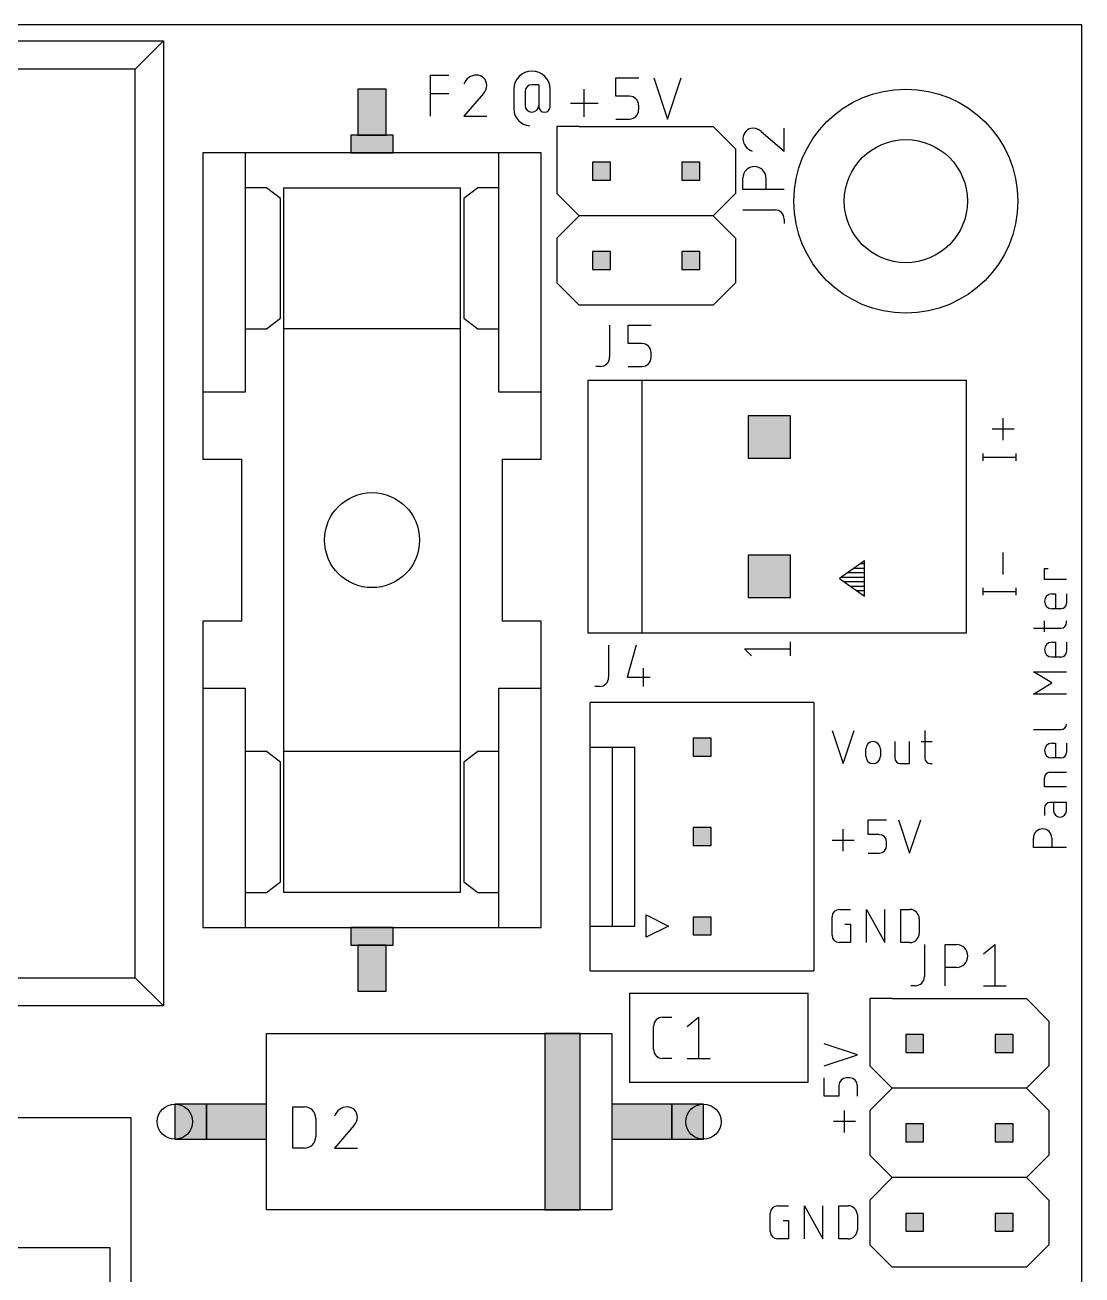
# Model space of a CAD drawing. Extents: x 0 to 3.54, y 0 to 3.31.
# Drawn here: x 2.362 to 3.543, y 1.91 to 3.307 of the extents above; entities that cross this region are included whole.
import ezdxf

# ---------------------------------------------------------------- set-up
doc = ezdxf.new("R2010")
doc.units = 0
doc.layers.add('DRAWING', color=7, linetype='Continuous')

# ---------------------------------------------------------------- blocks, each defined once
blk = doc.blocks.new('RECT')
at = {"linetype": 'Continuous'}
blk.add_hatch(color=7, dxfattribs=at).paths.add_polyline_path([(-0.01969, -0.01969), (0.01969, -0.01969), (0.01969, 0.01969), (-0.01969, 0.01969)])
blk.add_lwpolyline([(-0.01969, -0.01969), (0.01969, -0.01969), (0.01969, 0.01969), (-0.01969, 0.01969)], close=True, dxfattribs=at)

msp = doc.modelspace()

# ---------------------------------------------------------------- linework, layer by layer
at = {"layer": 'DRAWING'}
for p, q in [((3.5433, 3.3071), (0, 3.3071)), ((3.5433, 0), (3.5433, 3.3071)), ((0.4461, 3.2894), (2.5169, 3.2894)), ((2.5169, 3.2894), (2.4854, 3.2579)), ((2.5169, 3.2894), (2.5169, 2.2106)), ((2.4854, 3.2579), (0.4776, 3.2579)), ((2.4854, 2.2421), (2.4854, 3.2579)), ((2.8152, 3.2051), (2.8152, 3.2511)), ((2.8152, 3.2511), (2.8357, 3.2511)), ((3.0224, 3.2276), (3.0224, 3.248)), ((3.0224, 3.248), (3.048, 3.248)), ((3.0649, 3.248), (3.0802, 3.202)), ((3.0802, 3.202), (3.0955, 3.248)), ((2.8152, 3.2307), (2.8357, 3.2307)), ((2.8744, 3.2307), (2.8526, 3.2051)), ((2.9083, 3.2352), (2.9083, 3.2135)), ((2.921, 3.2327), (2.921, 3.2173)), ((2.9364, 3.2403), (2.9287, 3.2403)), ((2.9364, 3.2403), (2.9364, 3.2161)), ((2.9491, 3.2161), (2.9491, 3.2352)), ((2.9872, 3.2046), (2.9872, 3.2352)), ((3.0377, 3.2276), (3.0224, 3.2276)), ((2.9719, 3.2199), (3.0025, 3.2199)), ((3.048, 3.2122), (3.048, 3.2173)), ((2.8526, 3.2051), (2.8782, 3.2051)), ((3.0224, 3.202), (3.0377, 3.202)), ((2.9813, 3.1938), (2.9563, 3.1938)), ((2.9563, 3.1938), (2.9563, 3.1188)), ((2.9813, 3.1938), (3.1312, 3.1938)), ((3.1312, 3.1938), (3.1563, 3.1687)), ((3.1849, 3.1879), (3.2105, 3.1662)), ((3.2105, 3.1662), (3.2105, 3.1918)), ((2.6083, 3.1643), (2.561, 3.1643)), ((2.561, 3.1643), (2.561, 2.8966)), ((2.939, 3.1643), (2.6083, 3.1643)), ((2.6083, 3.1643), (2.6083, 3.125)), ((2.8917, 2.8966), (2.8917, 3.1643)), ((2.939, 2.8966), (2.939, 3.1643)), ((3.1563, 3.1687), (3.1563, 3.1188)), ((3.1645, 3.1234), (3.1645, 3.1361)), ((3.1901, 3.1361), (3.1901, 3.1234)), ((2.6083, 3.125), (2.6083, 2.9675)), ((2.6319, 3.125), (2.6083, 3.125)), ((2.6476, 3.1131), (2.6319, 3.125)), ((2.6516, 3.125), (2.8484, 3.125)), ((2.6516, 2.9675), (2.6516, 3.125)), ((2.6516, 2.9675), (2.6516, 3.125)), ((2.8484, 3.125), (2.8484, 2.9675)), ((2.8484, 3.125), (2.8484, 2.9675)), ((2.8681, 3.125), (2.8524, 3.1131)), ((2.8917, 3.125), (2.8681, 3.125)), ((2.9563, 3.1188), (2.9813, 3.0937)), ((3.1563, 3.1188), (3.1312, 3.0937)), ((3.2105, 3.1234), (3.1645, 3.1234)), ((2.6476, 2.9793), (2.6476, 3.1131)), ((2.8524, 3.1131), (2.8524, 2.9793)), ((2.9813, 3.0937), (2.9563, 3.0688)), ((3.1312, 3.0937), (2.9813, 3.0937)), ((3.1312, 3.0937), (3.1563, 3.0688)), ((3.1645, 3.1004), (3.2003, 3.1004)), ((3.2105, 3.0902), (3.2105, 3.0851)), ((2.9563, 3.0688), (2.9563, 3.0188)), ((3.1563, 3.0688), (3.1563, 3.0188)), ((2.9563, 3.0188), (2.9813, 2.9938)), ((3.1563, 3.0188), (3.1312, 2.9938)), ((3.1312, 2.9938), (2.9813, 2.9938)), ((2.6319, 2.9675), (2.6476, 2.9793)), ((2.8524, 2.9793), (2.8681, 2.9675)), ((2.6083, 2.9675), (2.6083, 2.8966)), ((2.6083, 2.9675), (2.6319, 2.9675)), ((2.6516, 2.495), (2.6516, 2.9675)), ((2.8484, 2.9675), (2.6516, 2.9675)), ((2.8484, 2.9675), (2.8484, 2.495)), ((2.8681, 2.9675), (2.8917, 2.9675)), ((3.0155, 2.9715), (3.0155, 2.9357)), ((3.0362, 2.951), (3.0362, 2.9715)), ((3.0362, 2.9715), (3.0618, 2.9715)), ((3.0516, 2.951), (3.0362, 2.951)), ((3.0618, 2.9357), (3.0618, 2.9408)), ((3.0052, 2.9255), (3.0001, 2.9255)), ((3.0362, 2.9255), (3.0516, 2.9255)), ((3.052, 2.9097), (2.991, 2.9097)), ((2.991, 2.9097), (2.991, 2.6278)), ((3.4142, 2.9097), (3.052, 2.9097)), ((3.052, 2.6278), (3.052, 2.9097)), ((3.4142, 2.6278), (3.4142, 2.9097)), ((2.561, 2.8966), (2.561, 2.8218)), ((2.6083, 2.8966), (2.561, 2.8966)), ((2.939, 2.8966), (2.8917, 2.8966)), ((2.939, 2.8218), (2.939, 2.8966)), ((3.4554, 2.8429), (3.4554, 2.8676)), ((3.4677, 2.8552), (3.443, 2.8552)), ((3.4328, 2.8199), (3.4328, 2.8281)), ((3.4328, 2.824), (3.4698, 2.824)), ((3.4698, 2.8199), (3.4698, 2.8281)), ((2.561, 2.8218), (2.6043, 2.8218)), ((2.6043, 2.8218), (2.6043, 2.6407)), ((2.8957, 2.6407), (2.8957, 2.8218)), ((2.8957, 2.8218), (2.939, 2.8218)), ((3.4554, 2.6929), (3.4554, 2.7176)), ((3.3001, 2.7081), (3.2725, 2.6884)), ((3.2887, 2.7), (3.3001, 2.7)), ((3.2957, 2.705), (3.3001, 2.705)), ((3.3001, 2.6688), (3.3001, 2.7081)), ((3.5013, 2.6873), (3.5013, 2.6996)), ((3.5013, 2.6996), (3.5054, 2.6996)), ((3.2725, 2.6884), (3.3001, 2.6688)), ((3.2747, 2.69), (3.3001, 2.69)), ((3.2773, 2.685), (3.3001, 2.685)), ((3.2817, 2.695), (3.3001, 2.695)), ((3.526, 2.6873), (3.5013, 2.6873)), ((3.2843, 2.68), (3.3001, 2.68)), ((3.2913, 2.675), (3.3001, 2.675)), ((3.2983, 2.67), (3.3001, 2.67)), ((3.4328, 2.6699), (3.4328, 2.6781)), ((3.4328, 2.674), (3.4698, 2.674)), ((3.4698, 2.6699), (3.4698, 2.6781)), ((3.5096, 2.6711), (3.5137, 2.6711)), ((3.5137, 2.6711), (3.5137, 2.6546)), ((3.526, 2.6711), (3.526, 2.6608)), ((3.5198, 2.6546), (3.5096, 2.6546)), ((2.6043, 2.6407), (2.561, 2.6407)), ((2.561, 2.6407), (2.561, 2.5659)), ((2.939, 2.6407), (2.8957, 2.6407)), ((2.939, 2.5659), (2.939, 2.6407)), ((3.5013, 2.6288), (3.5013, 2.6412)), ((3.526, 2.6391), (3.526, 2.6412)), ((2.991, 2.6278), (3.052, 2.6278)), ((3.052, 2.6278), (3.4142, 2.6278)), ((3.489, 2.6329), (3.5198, 2.6329)), ((3.0143, 2.6138), (3.0143, 2.578)), ((3.0453, 2.6138), (3.0351, 2.578)), ((3.2174, 2.6018), (3.2174, 2.6176)), ((3.5096, 2.6171), (3.5137, 2.6171)), ((3.5137, 2.6171), (3.5137, 2.6006)), ((3.526, 2.6171), (3.526, 2.6068)), ((3.1741, 2.6018), (3.1662, 2.6097)), ((3.1662, 2.6097), (3.2174, 2.6097)), ((3.5198, 2.6006), (3.5096, 2.6006)), ((3.053, 2.5882), (3.053, 2.5677)), ((3.0351, 2.578), (3.0606, 2.578)), ((3.5096, 2.5717), (3.489, 2.584)), ((3.489, 2.584), (3.526, 2.584)), ((3.489, 2.5593), (3.5096, 2.5717)), ((2.561, 2.5659), (2.561, 2.2982)), ((2.561, 2.5659), (2.6083, 2.5659)), ((2.6083, 2.5659), (2.6083, 2.2982)), ((2.8917, 2.495), (2.8917, 2.5659)), ((2.8917, 2.5659), (2.939, 2.5659)), ((2.939, 2.2982), (2.939, 2.5659)), ((3.0041, 2.5677), (2.999, 2.5677)), ((3.526, 2.5593), (3.489, 2.5593)), ((3.2437, 2.55), (2.9938, 2.55)), ((2.9938, 2.5), (2.9938, 2.55)), ((3.2437, 2.55), (3.2437, 2.25)), ((3.264, 2.5185), (3.2763, 2.4815)), ((3.2763, 2.4815), (3.2887, 2.5185)), ((3.3676, 2.5185), (3.3676, 2.4877)), ((3.489, 2.5195), (3.5198, 2.5195)), ((3.3341, 2.5062), (3.3341, 2.4877)), ((3.3506, 2.4815), (3.3506, 2.5062)), ((3.3635, 2.5062), (3.3758, 2.5062)), ((3.5096, 2.5043), (3.5137, 2.5043)), ((3.5137, 2.5043), (3.5137, 2.4879)), ((3.526, 2.5043), (3.526, 2.494)), ((2.6319, 2.495), (2.6083, 2.495)), ((2.6476, 2.4832), (2.6319, 2.495)), ((2.6516, 2.3376), (2.6516, 2.495)), ((2.8484, 2.495), (2.6516, 2.495)), ((2.6516, 2.3376), (2.6516, 2.495)), ((2.8484, 2.495), (2.8484, 2.3376)), ((2.8484, 2.495), (2.8484, 2.3376)), ((2.8681, 2.495), (2.8524, 2.4832)), ((2.8917, 2.495), (2.8681, 2.495)), ((2.8917, 2.3376), (2.8917, 2.495)), ((2.9938, 2.3), (2.9938, 2.5)), ((2.9938, 2.5), (3.0188, 2.5)), ((3.0188, 2.3), (3.0188, 2.5)), ((3.0188, 2.5), (3.0438, 2.5)), ((3.0438, 2.3), (3.0438, 2.5)), ((3.3017, 2.4897), (3.3017, 2.4979)), ((3.3182, 2.4979), (3.3182, 2.4897)), ((3.5198, 2.4879), (3.5096, 2.4879)), ((2.6476, 2.3494), (2.6476, 2.4832)), ((2.8524, 2.4832), (2.8524, 2.3494)), ((3.3403, 2.4815), (3.3506, 2.4815)), ((3.3738, 2.4815), (3.3758, 2.4815)), ((3.5013, 2.4555), (3.5013, 2.4657)), ((3.5075, 2.4719), (3.526, 2.4719)), ((3.526, 2.4555), (3.5013, 2.4555)), ((3.5013, 2.4319), (3.5013, 2.4237)), ((3.526, 2.4381), (3.5075, 2.4381)), ((3.5116, 2.4381), (3.5116, 2.4289)), ((3.526, 2.4289), (3.526, 2.4381)), ((3.3045, 2.4021), (3.3045, 2.4185)), ((3.3045, 2.4185), (3.325, 2.4185)), ((3.3384, 2.4185), (3.3507, 2.3815)), ((3.3507, 2.3815), (3.3631, 2.4185)), ((3.2763, 2.3836), (3.2763, 2.4082)), ((3.264, 2.3959), (3.2887, 2.3959)), ((3.3168, 2.4021), (3.3045, 2.4021)), ((3.325, 2.3897), (3.325, 2.3938)), ((3.489, 2.3879), (3.489, 2.3982)), ((3.5096, 2.3982), (3.5096, 2.3879)), ((3.3045, 2.3815), (3.3168, 2.3815)), ((3.526, 2.3879), (3.489, 2.3879)), ((2.6319, 2.3376), (2.6476, 2.3494)), ((2.8524, 2.3494), (2.8681, 2.3376)), ((2.6083, 2.3376), (2.6319, 2.3376)), ((2.8484, 2.3376), (2.6516, 2.3376)), ((2.8681, 2.3376), (2.8917, 2.3376)), ((2.8917, 2.2982), (2.8917, 2.3376)), ((3.0563, 2.2875), (3.0563, 2.3125)), ((3.0563, 2.3125), (3.0813, 2.3)), ((3.264, 2.2897), (3.264, 2.3103)), ((3.2722, 2.3185), (3.2846, 2.3185)), ((3.3024, 2.2815), (3.3024, 2.3185)), ((3.3024, 2.3185), (3.323, 2.2815)), ((3.323, 2.2815), (3.323, 2.3185)), ((3.3408, 2.2815), (3.3408, 2.3185)), ((3.3408, 2.3185), (3.3511, 2.3185)), ((3.3614, 2.3082), (3.3614, 2.2918)), ((2.561, 2.2982), (2.8917, 2.2982)), ((2.8917, 2.2982), (2.939, 2.2982)), ((2.9938, 2.25), (2.9938, 2.3)), ((2.9938, 2.3), (3.0188, 2.3)), ((3.0188, 2.3), (3.0438, 2.3)), ((3.0813, 2.3), (3.0563, 2.2875)), ((3.2784, 2.3021), (3.2846, 2.3021)), ((3.2846, 2.3021), (3.2846, 2.2815)), ((3.2846, 2.2815), (3.2722, 2.2815)), ((3.3511, 2.2815), (3.3408, 2.2815)), ((3.3673, 2.2793), (3.3673, 2.2435)), ((3.3903, 2.2333), (3.3903, 2.2793)), ((3.3903, 2.2793), (3.403, 2.2793)), ((3.4331, 2.269), (3.4459, 2.2793)), ((3.4459, 2.2793), (3.4459, 2.2333)), ((2.9938, 2.25), (3.2437, 2.25)), ((3.403, 2.2537), (3.3903, 2.2537)), ((0.4776, 2.2421), (2.4854, 2.2421)), ((2.5169, 2.2106), (2.4854, 2.2421)), ((3.0375, 2.225), (3.2375, 2.225)), ((3.0375, 2.225), (3.0375, 2.125)), ((3.2375, 2.125), (3.2375, 2.225)), ((3.3571, 2.2333), (3.352, 2.2333)), ((3.4331, 2.2333), (3.4586, 2.2333)), ((2.5169, 2.2106), (0.4461, 2.2106)), ((3.3313, 2.2188), (3.3063, 2.2188)), ((3.3063, 2.2188), (3.3063, 2.1438)), ((3.3313, 2.2188), (3.4812, 2.2188)), ((3.4812, 2.2188), (3.5063, 2.1938)), ((3.0747, 2.198), (3.0849, 2.198)), ((3.1021, 2.1878), (3.1149, 2.198)), ((3.1149, 2.198), (3.1149, 2.152)), ((3.5063, 2.1938), (3.5063, 2.1438)), ((2.6321, 2.1797), (3.0179, 2.1797)), ((2.6321, 1.9828), (2.6321, 2.1797)), ((3.0179, 2.1797), (3.0179, 1.9828)), ((3.0645, 2.1622), (3.0645, 2.1878)), ((3.2923, 2.1559), (3.2553, 2.1683)), ((3.0849, 2.152), (3.0747, 2.152)), ((3.1021, 2.152), (3.1277, 2.152)), ((3.2553, 2.1436), (3.2923, 2.1559)), ((3.3063, 2.1438), (3.3313, 2.1188)), ((3.5063, 2.1438), (3.4812, 2.1188)), ((3.2375, 2.125), (3.0375, 2.125)), ((3.2553, 2.1097), (3.2553, 2.1302)), ((3.284, 2.1302), (3.2799, 2.1302)), ((3.2717, 2.122), (3.2717, 2.1097)), ((3.2923, 2.1097), (3.2923, 2.122)), ((3.3313, 2.1188), (3.3063, 2.0938)), ((3.4812, 2.1188), (3.3313, 2.1188)), ((3.4812, 2.1188), (3.5063, 2.0938)), ((2.6616, 2.0518), (2.6616, 2.0978)), ((2.6616, 2.0978), (2.6744, 2.0978)), ((3.2717, 2.1097), (3.2553, 2.1097)), ((0.7482, 2.0861), (2.4805, 2.0861)), ((2.4805, 2.0861), (2.4805, 0.0389)), ((2.6872, 2.085), (2.6872, 2.0645)), ((3.2779, 2.0692), (3.2779, 2.0939)), ((3.3063, 2.0938), (3.3063, 2.0438)), ((3.5063, 2.0938), (3.5063, 2.0438)), ((2.7299, 2.0773), (2.7081, 2.0518)), ((3.2902, 2.0816), (3.2655, 2.0816)), ((2.6744, 2.0518), (2.6616, 2.0518)), ((2.7081, 2.0518), (2.7337, 2.0518)), ((3.3063, 2.0438), (3.3313, 2.0188)), ((3.5063, 2.0438), (3.4812, 2.0188)), ((3.3313, 2.0188), (3.3063, 1.9937)), ((3.4812, 2.0188), (3.3313, 2.0188)), ((3.4812, 2.0188), (3.5063, 1.9937)), ((3.2031, 1.9873), (3.2154, 1.9873)), ((3.2333, 1.9503), (3.2333, 1.9873)), ((3.2333, 1.9873), (3.2539, 1.9503)), ((3.2539, 1.9503), (3.2539, 1.9873)), ((3.2717, 1.9503), (3.2717, 1.9873)), ((3.2717, 1.9873), (3.282, 1.9873)), ((3.3063, 1.9937), (3.3063, 1.9438)), ((3.5063, 1.9937), (3.5063, 1.9438)), ((3.0179, 1.9828), (2.6321, 1.9828)), ((3.1949, 1.9585), (3.1949, 1.979)), ((3.2093, 1.9708), (3.2154, 1.9708)), ((3.2154, 1.9708), (3.2154, 1.9503)), ((3.2923, 1.977), (3.2923, 1.9605)), ((3.2154, 1.9503), (3.2031, 1.9503)), ((3.282, 1.9503), (3.2717, 1.9503)), ((3.3063, 1.9438), (3.3313, 1.9188)), ((3.5063, 1.9438), (3.4812, 1.9188)), ((2.1656, 1.9405), (2.4569, 1.9405)), ((2.4569, 1.9405), (2.4569, 1.9011)), ((3.4812, 1.9188), (3.3313, 1.9188))]:
    msp.add_line(p, q, dxfattribs=at)
for centre, radius in [((3.3465, 3.1102), 0.1252), ((3.3465, 3.1102), 0.0688), ((2.75, 2.7313), 0.0531), ((2.5297, 2.0813), 0.0197), ((3.1203, 2.0813), 0.0197)]:
    msp.add_circle(centre, radius, dxfattribs=at)
for centre, radius, start, end in [((2.9287, 3.2352), 0.0204, 0, 180), ((2.8667, 3.2363), 0.0148, 90.0001, 162.0549), ((2.8667, 3.2396), 0.0115, 0, 90), ((2.8659, 3.2396), 0.0124, 313.604, 359.9996), ((2.9287, 3.2327), 0.00767, 90, 179.9991), ((3.0377, 3.2173), 0.0102, 0, 90), ((2.9275, 3.2135), 0.0192, 180, 266.05), ((2.9287, 3.2173), 0.00767, 180, 0), ((2.9427, 3.2161), 0.00639, 180, 0), ((3.0377, 3.2122), 0.0102, 270, 0), ((3.176, 3.1803), 0.0115, 90, 180), ((3.176, 3.1794), 0.0124, 43.6034, 90.0002), ((3.1793, 3.1803), 0.0148, 180.0001, 252.0554), ((3.1773, 3.1361), 0.0128, 0, 180), ((3.2003, 3.0902), 0.0102, 0, 90), ((3.0516, 2.9408), 0.0102, 0, 90), ((3.0052, 2.9357), 0.0102, 270, 0), ((3.0516, 2.9357), 0.0102, 270, 0), ((3.5096, 2.6629), 0.00822, 90, 270), ((3.5198, 2.6608), 0.00617, 270, 0), ((3.5198, 2.6391), 0.00617, 270, 0), ((3.5096, 2.6089), 0.00822, 90, 270), ((3.5198, 2.6068), 0.00617, 270, 0), ((3.0041, 2.578), 0.0102, 270, 0), ((3.5198, 2.5257), 0.00617, 270, 0), ((3.3099, 2.4979), 0.00822, 0, 180), ((3.5096, 2.4961), 0.00822, 90, 270), ((3.3099, 2.4897), 0.00822, 180, 0), ((3.3403, 2.4877), 0.00617, 180, 270), ((3.3738, 2.4877), 0.00617, 180, 270), ((3.5198, 2.494), 0.00617, 270, 0), ((3.5075, 2.4657), 0.00617, 90.0011, 180), ((3.5075, 2.4319), 0.00617, 90, 180), ((3.5188, 2.4289), 0.00719, 180, 0), ((3.4993, 2.3982), 0.0103, 0, 180), ((3.3168, 2.3938), 0.00822, 0, 90), ((3.3168, 2.3897), 0.00822, 270, 0), ((3.2722, 2.3103), 0.00822, 90.0009, 180), ((3.3511, 2.3082), 0.0103, 0, 90), ((3.3511, 2.2918), 0.0103, 269.9993, 0), ((3.2722, 2.2897), 0.00822, 180, 270), ((3.403, 2.2665), 0.0128, 270, 90), ((3.3571, 2.2435), 0.0102, 270, 0), ((3.0747, 2.1878), 0.0102, 90.0007, 180), ((3.0747, 2.1622), 0.0102, 180, 270), ((3.2799, 2.122), 0.00822, 90, 180), ((3.284, 2.122), 0.00822, 0, 90), ((2.6744, 2.085), 0.0128, 0, 90), ((2.7222, 2.083), 0.0148, 90.0001, 162.0549), ((2.7222, 2.0863), 0.0115, 0, 90), ((2.7214, 2.0863), 0.0124, 313.604, 359.9996), ((2.6744, 2.0645), 0.0128, 269.9994, 0), ((3.2031, 1.979), 0.00822, 90.0009, 180), ((3.282, 1.977), 0.0103, 0, 90), ((3.2031, 1.9585), 0.00822, 180, 270), ((3.282, 1.9605), 0.0103, 269.9993, 0)]:
    msp.add_arc(centre, radius, start, end, dxfattribs=at)

# ---------------------------------------------------------------- block references
for p, xscale, yscale, rotation in [((2.75, 3.2096), 1.3, 0.8, 270), ((2.75, 3.1742), 0.5, 1.199999999999999, 270), ((3.0063, 3.1438), 0.508, 0.508, 270), ((3.1063, 3.1438), 0.508, 0.508, 270), ((3.0063, 3.0438), 0.508, 0.508, 270), ((3.1063, 3.0438), 0.508, 0.508, 270), ((3.1938, 2.8467), 1.199999999999999, 1.199999999999999, 90), ((3.1938, 2.6908), 1.199999999999999, 1.199999999999999, 90), ((3.1188, 2.5), 0.508, 0.508, 90), ((3.1188, 2.4), 0.508, 0.508, 90), ((3.1188, 2.3), 0.508, 0.508, 90), ((2.75, 2.2883), 0.5, 1.199999999999999, 270), ((2.75, 2.2529), 1.3, 0.8, 270), ((3.3563, 2.1687), 0.508, 0.508, 270), ((3.4563, 2.1687), 0.508, 0.508, 270), ((3.3563, 2.0688), 0.508, 0.508, 270), ((3.4563, 2.0688), 0.508, 0.508, 270), ((3.3563, 1.9688), 0.508, 0.508, 270), ((3.4563, 1.9688), 0.508, 0.508, 270)]:
    msp.add_blockref('RECT', p, dxfattribs=dict(at, xscale=xscale, yscale=yscale, rotation=rotation))
at = {"layer": 'DRAWING', "yscale": 5}
msp.add_blockref('RECT', (2.9628, 2.0813), dxfattribs=at)
at = {"layer": 'DRAWING'}
for p, xscale in [((2.5474, 2.0813), 0.9), ((2.5986, 2.0813), 1.7), ((3.0514, 2.0813), 1.7), ((3.1026, 2.0813), 0.9)]:
    msp.add_blockref('RECT', p, dxfattribs=dict(at, xscale=xscale))

doc.saveas('drawing.dxf')
